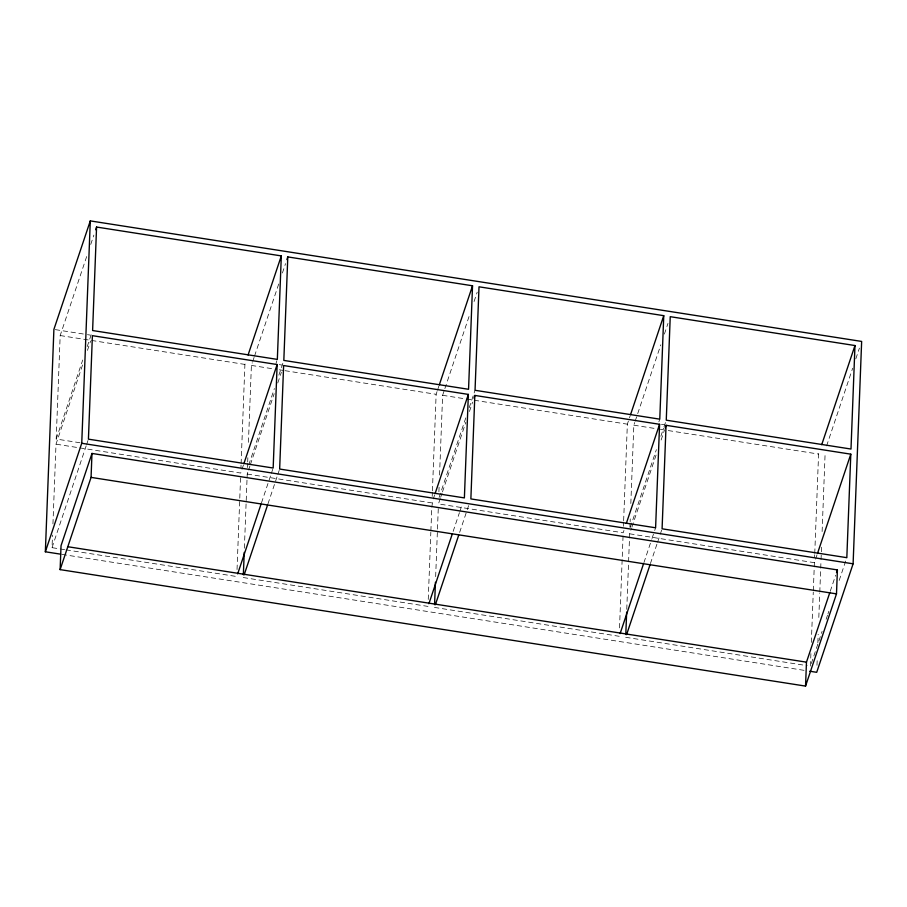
<?xml version="1.0" encoding="UTF-8"?>
<svg xmlns="http://www.w3.org/2000/svg" width="907" height="907" viewBox="0 0 907 907"><rect width="100%" height="100%" fill="white"/><g stroke="black" fill="none" stroke-linecap="round" stroke-linejoin="round"><path stroke-width="0.68" stroke-dasharray="4.54 3.4" d="M64.624 549.631L52.028 547.669L52.515 535.073M52.946 523.895L56.007 444.169L82.968 363.798M79.997 442.763L56.2 439.045L60.179 335.545L87.14 255.173M237.033 569.539L239.72 499.61M239.777 498.215L240.638 475.835M240.945 467.91L241.047 465.11M241.103 463.715L244.913 364.421L245.808 361.734M244.38 548.179L247.226 474.055L248.121 471.379M247.475 467.524L247.634 463.33M247.69 461.924L247.849 457.729M248.439 442.344L251.398 365.43L252.293 362.755M428.251 599.425L430.836 532.284M430.882 530.89L431.743 508.51M431.8 507.115L432.866 500.245M432.208 496.39L432.378 492.195M432.424 490.8L436.131 394.296L437.038 391.62M435.655 576.659L437.423 530.504M437.48 529.11L438.342 506.73M438.909 491.809L439.124 486.209M439.555 475.03L442.616 395.305L444.419 389.953M619.526 627.905L623.075 535.595M623.426 526.264L623.597 522.069M623.642 520.675L627.349 424.181L630.048 416.143M626.76 609.334L628.54 563.179M628.585 561.784L629.447 539.404M629.503 538.01L629.662 533.815L631.465 528.452M629.912 527.284L630.07 523.09M630.127 521.684L630.24 518.895M630.83 503.51L633.834 425.19L634.73 422.515M810.903 653.584L810.427 666.169L806.221 665.511M811.334 642.394L813.273 592.044M813.33 590.65L814.191 568.27M814.237 566.875L814.395 562.68L817.094 554.642M814.599 557.544L814.701 554.755M814.758 553.349L818.579 454.056L819.474 451.38M816.98 665.284L817.252 658.244M817.842 642.757L818.171 634.31M818.817 617.429L819.735 593.495M819.792 592.09L820.654 569.573M820.71 568.167L820.982 561.127M821.039 559.721L821.527 547.057M822.116 531.57L825.143 452.752M90.734 244.459L93.874 235.083M56.2 439.045L82.718 360.011M87.208 346.61L92.151 331.871M87.457 350.408L90.609 341.021M52.028 547.669L86.176 445.859M86.63 444.521L87.979 440.496M252.747 361.405L254.096 357.392M254.538 356.054L278.812 283.71M282.406 272.996L285.546 263.62M275.989 363.424L276.884 360.737M243.439 465.008L240.74 473.046L56.007 444.169M248.767 464.906L274.379 388.547M278.88 375.147L283.369 361.757M248.575 470.03L249.924 466.017M250.366 464.679L274.186 393.683M277.78 382.958L281.374 372.244M261.477 502.852L270.921 474.724M271.363 473.386L272.712 469.361M267.962 503.873L277.395 475.733M277.848 474.395L279.197 470.382M437.48 390.282L438.829 386.257M444.861 388.615L469.577 314.933M474.066 301.543L477.218 292.156M433.308 498.907L434.657 494.882M439.09 497.467L466.051 417.084M469.191 407.708L473.692 394.318M474.134 392.969L475.041 390.293M440.246 498.578L438.444 503.929L623.177 532.794L624.98 527.443M440.689 497.24L442.038 493.215M442.491 491.877L465.858 422.22M469.452 411.506L472.592 402.13M453.149 531.4L459.441 512.636M459.894 511.299L462.139 504.609M459.634 532.409L466.822 510.97M467.275 509.632L468.613 505.618M635.183 421.165L660.795 344.819M664.389 334.093L667.983 323.38M658.879 421.846L659.774 419.159M630.308 527.341L656.373 449.645M660.863 436.244L663.561 428.217M664.015 426.868L665.806 421.517M631.907 527.114L656.623 453.443M661.112 440.042L664.264 430.666M643.925 562.612L651.555 539.846M652.008 538.497L654.253 531.808M654.707 530.47L655.602 527.783M650.398 563.632L657.144 543.531M657.586 542.193L659.842 535.493M660.285 534.155L661.634 530.142M826.606 445.915L852.659 368.219M855.811 358.843L859.405 348.129M830.234 591.307L835.619 575.265M811.323 663.493L822.105 631.34M826.152 619.288L827.501 615.263M827.955 613.926L828.851 611.25M839.179 580.435L846.821 557.669M55.293 329.626L86.086 334.434M87.491 334.66L90.292 335.091M279.277 364.625L282.077 365.056M661.464 424.34L664.264 424.782M60.179 335.545L244.913 364.421M251.398 365.43L273.789 368.934M279.39 369.807L283.585 370.464M284.991 370.68L436.131 394.296M442.616 395.305L465.008 398.808M466.413 399.023L627.349 424.181M633.834 425.19L654.831 428.467M660.432 429.34L818.579 454.056M247.226 474.055L431.959 502.92M629.662 533.815L814.395 562.68M66.03 549.857L236.761 576.535M243.246 577.544L427.991 606.409M434.464 607.429L619.209 636.295M625.683 637.304L804.826 665.296M62.152 554.415L805.507 670.568"/><path stroke-width="1.36" d="M60.746 554.188L45.35 551.785L53.898 329.4L90.292 220.9L861.65 341.429L853.102 563.814L816.708 672.314L809.713 671.225M60.123 569.619L61.041 545.674L91.981 453.443L837.41 569.925L836.492 593.87L805.552 686.1L60.123 569.619L91.063 477.388L91.981 453.443M45.35 551.785L81.743 443.274L90.292 220.9M96.573 227.045L92.605 330.533L277.338 359.399L281.317 255.91L96.573 227.045L95.677 229.72M243.359 574.743L244.221 552.374M277.145 364.535L273.166 468.023L88.421 439.158L92.401 335.669L277.145 364.535L243.892 463.658M287.791 256.919L283.823 360.419L468.556 389.284L472.536 285.784L287.791 256.919L286.895 259.606M434.578 604.629L435.439 582.249M468.363 394.409L464.384 497.909L279.651 469.044L283.619 365.544L468.363 394.409L435.111 493.544M474.837 395.429L470.869 498.918L655.602 527.783L659.582 424.295L474.837 395.429L473.942 398.105M625.796 634.503L626.658 612.134M663.754 315.67L659.774 419.159L475.041 390.293L479.009 286.805L663.754 315.67L630.501 414.794M666.055 425.304L662.087 528.804L846.821 557.669L850.8 454.169L666.055 425.304L665.16 427.991M805.552 686.1L806.47 662.155L829.792 592.645M854.972 345.544L850.993 449.044L666.26 420.179L670.239 316.679L854.972 345.544L821.719 444.679M248.065 355.034L281.317 255.91M237.668 573.859L261.035 504.19M244.142 574.868L267.508 505.21M439.283 384.919L472.536 285.784M428.886 603.733L452.253 534.076M435.371 604.742L458.738 535.085M626.329 523.418L659.582 424.295M620.105 633.608L643.471 563.95M626.59 634.628L649.956 564.97M817.547 553.304L850.8 454.169M836.515 572.6L837.41 569.925M81.743 443.274L853.102 563.814M91.063 477.388L836.492 593.87M68.036 546.762L806.47 662.155"/></g></svg>
